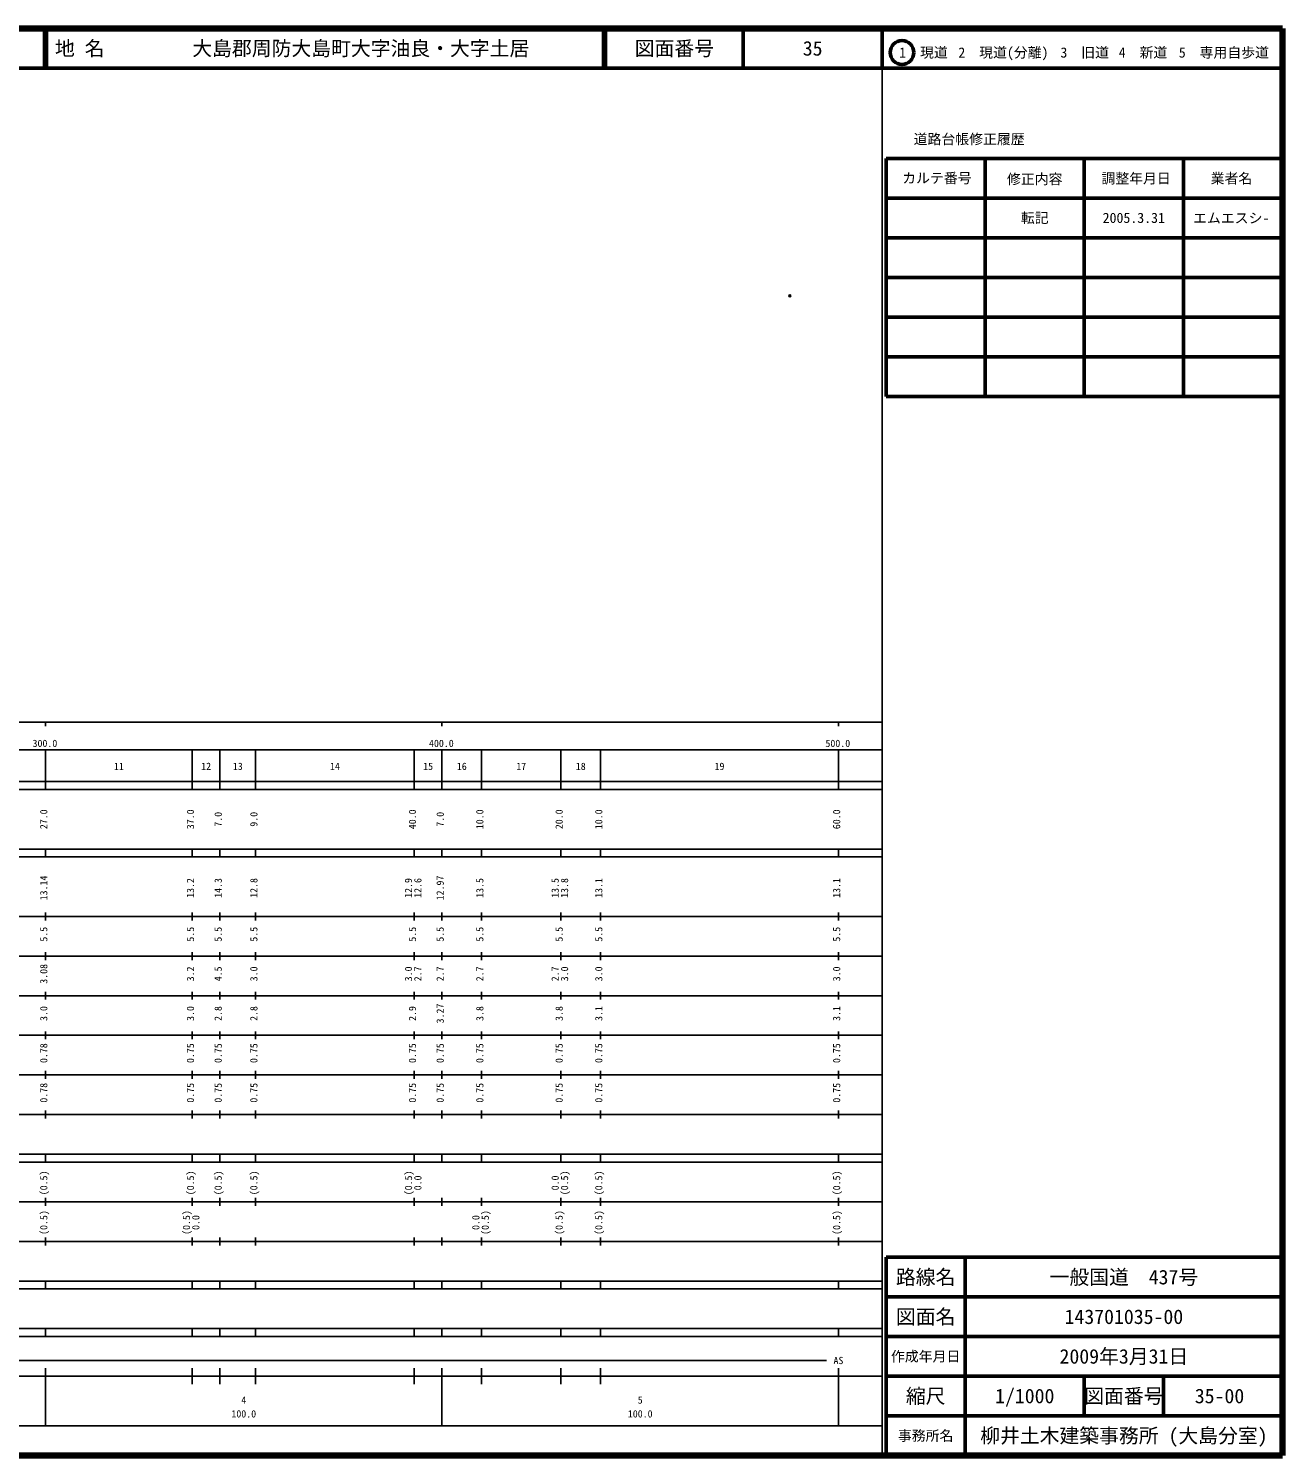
# Model space of a CAD drawing. Units: millimetres on the paper. Extents: x 40 to 680, y 20 to 380.
# Drawn here: x 363.7 to 680, y 20 to 380 of the extents above; entities that cross this region are included whole.
import ezdxf
from ezdxf.enums import TextEntityAlignment as Align

# ---------------------------------------------------------------- set-up
doc = ezdxf.new("R2010")
doc.units = ezdxf.units.MM
doc.header["$PDMODE"] = 32
doc.header["$PDSIZE"] = 0.5
doc.layers.add('M-OTRS', color=6, linetype='Continuous')
doc.layers.add('M-TTL-TXT', color=7, linetype='Continuous')
for name, color, linetype, lineweight in [('M-TTL', 2, 'Continuous', 140), ('M-TTL-BAND', 7, 'Continuous', 25), ('M-TTL-FRAM', 2, 'Continuous', 50), ('M-TTL-LINE', 7, 'Continuous', 50)]:
    doc.layers.add(name, color=color, linetype=linetype, lineweight=lineweight)
doc.styles.add('ＭＳ ゴシック', font='')
doc.styles.get('ＭＳ ゴシック').set_extended_font_data('MS Gothic')

msp = doc.modelspace()

# ---------------------------------------------------------------- linework, layer by layer
at = {"layer": 'M-OTRS'}
msp.add_point((555.744, 312.585), dxfattribs=at)
at = {"layer": 'M-TTL'}
for p, q in [((680, 380), (40, 380)), ((680, 20), (680, 380)), ((40, 20), (680, 20))]:
    msp.add_line(p, q, dxfattribs=at)
at = {"layer": 'M-TTL-BAND'}
for p, q in [((579, 20), (579, 370)), ((40, 205), (579, 205)), ((368, 205), (368, 204)), ((468, 205), (468, 204)), ((568, 205), (568, 204)), ((68, 198), (579, 198)), ((368, 188), (368, 198)), ((405, 188), (405, 198)), ((412, 188), (412, 198)), ((421, 188), (421, 198)), ((461, 188), (461, 198)), ((468, 188), (468, 198)), ((478, 188), (478, 198)), ((498, 188), (498, 198)), ((508, 188), (508, 198)), ((568, 188), (568, 198)), ((40, 190), (579, 190)), ((40, 188), (579, 188)), ((40, 173), (579, 173)), ((368, 171), (368, 173)), ((405, 171), (405, 173)), ((412, 171), (412, 173)), ((421, 171), (421, 173)), ((461, 171), (461, 173)), ((468, 171), (468, 173)), ((478, 171), (478, 173)), ((498, 171), (498, 173)), ((508, 171), (508, 173)), ((568, 171), (568, 173)), ((40, 171), (579, 171)), ((40, 156), (579, 156)), ((368, 155), (368, 157)), ((405, 155), (405, 157)), ((412, 155), (412, 157)), ((421, 155), (421, 157)), ((461, 155), (461, 157)), ((468, 155), (468, 157)), ((478, 155), (478, 157)), ((498, 155), (498, 157)), ((508, 155), (508, 157)), ((568, 155), (568, 157)), ((46, 146), (579, 146)), ((368, 145), (368, 147)), ((405, 145), (405, 147)), ((412, 145), (412, 147)), ((421, 145), (421, 147)), ((461, 145), (461, 147)), ((468, 145), (468, 147)), ((478, 145), (478, 147)), ((498, 145), (498, 147)), ((508, 145), (508, 147)), ((568, 145), (568, 147)), ((368, 135), (368, 137)), ((405, 135), (405, 137)), ((412, 135), (412, 137)), ((421, 135), (421, 137)), ((461, 135), (461, 137)), ((468, 135), (468, 137)), ((478, 135), (478, 137)), ((498, 135), (498, 137)), ((508, 135), (508, 137)), ((568, 135), (568, 137)), ((52, 136), (579, 136)), ((46, 126), (579, 126)), ((368, 125), (368, 127)), ((405, 125), (405, 127)), ((412, 125), (412, 127)), ((421, 125), (421, 127)), ((461, 125), (461, 127)), ((468, 125), (468, 127)), ((478, 125), (478, 127)), ((498, 125), (498, 127)), ((508, 125), (508, 127)), ((568, 125), (568, 127)), ((52, 116), (579, 116)), ((368, 115), (368, 117)), ((405, 115), (405, 117)), ((412, 115), (412, 117)), ((421, 115), (421, 117)), ((461, 115), (461, 117)), ((468, 115), (468, 117)), ((478, 115), (478, 117)), ((498, 115), (498, 117)), ((508, 115), (508, 117)), ((568, 115), (568, 117)), ((46, 106), (579, 106)), ((368, 105), (368, 107)), ((405, 105), (405, 107)), ((412, 105), (412, 107)), ((421, 105), (421, 107)), ((461, 105), (461, 107)), ((468, 105), (468, 107)), ((478, 105), (478, 107)), ((498, 105), (498, 107)), ((508, 105), (508, 107)), ((568, 105), (568, 107)), ((40, 96), (579, 96)), ((40, 94), (579, 94)), ((368, 94), (368, 96)), ((405, 94), (405, 96)), ((412, 94), (412, 96)), ((421, 94), (421, 96)), ((461, 94), (461, 96)), ((468, 94), (468, 96)), ((478, 94), (478, 96)), ((498, 94), (498, 96)), ((508, 94), (508, 96)), ((568, 94), (568, 96)), ((49, 84), (579, 84)), ((368, 83), (368, 85)), ((405, 83), (405, 85)), ((412, 83), (412, 85)), ((421, 83), (421, 85)), ((461, 83), (461, 85)), ((468, 83), (468, 85)), ((478, 83), (478, 85)), ((498, 83), (498, 85)), ((508, 83), (508, 85)), ((568, 83), (568, 85)), ((40, 74), (579, 74)), ((368, 73), (368, 75)), ((405, 73), (405, 75)), ((412, 73), (412, 75)), ((421, 73), (421, 75)), ((461, 73), (461, 75)), ((468, 73), (468, 75)), ((478, 73), (478, 75)), ((498, 73), (498, 75)), ((508, 73), (508, 75)), ((568, 73), (568, 75)), ((40, 64), (579, 64)), ((40, 62), (579, 62)), ((368, 62), (368, 64)), ((405, 62), (405, 64)), ((412, 62), (412, 64)), ((421, 62), (421, 64)), ((461, 62), (461, 64)), ((468, 62), (468, 64)), ((478, 62), (478, 64)), ((498, 62), (498, 64)), ((508, 62), (508, 64)), ((568, 62), (568, 64)), ((40, 52), (579, 52)), ((368, 50), (368, 52)), ((405, 50), (405, 52)), ((412, 50), (412, 52)), ((421, 50), (421, 52)), ((461, 50), (461, 52)), ((468, 50), (468, 52)), ((478, 50), (478, 52)), ((498, 50), (498, 52)), ((508, 50), (508, 52)), ((568, 50), (568, 52)), ((40, 50), (579, 50)), ((71, 44), (565, 44)), ((40, 40), (579, 40)), ((368, 27.5), (368, 42)), ((405, 38), (405, 42)), ((412, 38), (412, 42)), ((421, 38), (421, 42)), ((461, 38), (461, 42)), ((468, 27.5), (468, 42)), ((478, 38), (478, 42)), ((498, 38), (498, 42)), ((508, 38), (508, 42)), ((568, 27.5), (568, 42)), ((68, 27.5), (579, 27.5))]:
    msp.add_line(p, q, dxfattribs=at)
at = {"layer": 'M-TTL-FRAM'}
for p, q in [((580, 347.197), (580, 287.197)), ((580, 347.197), (680, 347.197)), ((580, 287.197), (680, 287.197)), ((680, 70), (580, 70)), ((580, 70), (580, 20))]:
    msp.add_line(p, q, dxfattribs=at)
at = {"layer": 'M-TTL-LINE'}
for p, q in [((367.75, 380), (367.75, 370)), ((368.25, 380), (368.25, 370)), ((508.747, 380), (508.747, 370)), ((509.247, 380), (509.247, 370)), ((543.997, 380), (543.997, 370)), ((579, 380), (579, 370)), ((40, 370), (680, 370)), ((605, 347.197), (605, 287.197)), ((630, 347.197), (630, 287.197)), ((655, 347.197), (655, 287.197)), ((580, 337.197), (680, 337.197)), ((580, 327.197), (680, 327.197)), ((580, 317.197), (680, 317.197)), ((580, 307.197), (680, 307.197)), ((580, 297.197), (680, 297.197)), ((600, 70), (600, 20)), ((680, 60), (580, 60)), ((680, 50), (580, 50)), ((680, 40), (580, 40)), ((630, 40), (630, 30)), ((650, 40), (650, 30)), ((680, 30), (580, 30))]:
    msp.add_line(p, q, dxfattribs=at)
msp.add_circle((584.031, 373.958), 3, dxfattribs=at)

# ---------------------------------------------------------------- texts
at = {"layer": 'M-TTL-BAND', "style": 'ＭＳ ゴシック'}
for s, p in [('300.0', (367.844, 198.195)), ('400.0', (467.844, 198.195)), ('500.0', (567.844, 198.195)), ('11', (386.5, 192.405)), ('12', (408.5, 192.405)), ('13', (416.5, 192.405)), ('14', (441, 192.405)), ('15', (464.5, 192.405)), ('16', (473, 192.405)), ('17', (488, 192.405)), ('18', (503, 192.405)), ('19', (538, 192.405)), ('AS', (568, 42.5)), ('4', (418, 32.523)), ('5', (518, 32.523)), ('100.0', (418, 29.033)), ('100.0', (518, 29.033))]:
    msp.add_text(s, height=1.833, dxfattribs=at).set_placement(p, align=Align.BOTTOM_CENTER)
for s, p in [('27.0', (369, 180.5)), ('37.0', (406, 180.5)), ('7.0', (413, 180.5)), ('9.0', (422, 180.5)), ('40.0', (462, 180.5)), ('7.0', (469, 180.5)), ('10.0', (479, 180.5)), ('20.0', (499, 180.5)), ('10.0', (509, 180.5)), ('60.0', (569, 180.5)), ('13.14', (369, 163.174)), ('12.97', (469, 163.174)), ('13.2', (406, 163.174)), ('14.3', (413, 163.174)), ('12.8', (422, 163.174)), ('12.9', (461, 163.174)), ('12.6', (463.37, 163.174)), ('13.5', (479, 163.174)), ('13.5', (498, 163.174)), ('13.8', (500.37, 163.174)), ('13.1', (509, 163.174)), ('13.1', (569, 163.174)), ('5.5', (369, 151.5)), ('5.5', (406, 151.5)), ('5.5', (413, 151.5)), ('5.5', (422, 151.5)), ('5.5', (462, 151.5)), ('5.5', (469, 151.5)), ('5.5', (479, 151.5)), ('5.5', (499, 151.5)), ('5.5', (509, 151.5)), ('5.5', (569, 151.5)), ('3.08', (369, 141.5)), ('3.2', (406, 141.5)), ('4.5', (413, 141.5)), ('3.0', (422, 141.5)), ('3.0', (461, 141.5)), ('2.7', (463.37, 141.5)), ('2.7', (469, 141.5)), ('2.7', (479, 141.5)), ('2.7', (498, 141.5)), ('3.0', (500.37, 141.5)), ('3.0', (509, 141.5)), ('3.0', (569, 141.5)), ('3.0', (369, 131.5)), ('3.0', (406, 131.5)), ('2.8', (413, 131.5)), ('2.8', (422, 131.5)), ('2.9', (462, 131.5)), ('3.27', (469, 131.5)), ('3.8', (479, 131.5)), ('3.8', (499, 131.5)), ('3.1', (509, 131.5)), ('3.1', (569, 131.5)), ('0.78', (369, 121.5)), ('0.75', (406, 121.5)), ('0.75', (413, 121.5)), ('0.75', (422, 121.5)), ('0.75', (462, 121.5)), ('0.75', (469, 121.5)), ('0.75', (479, 121.5)), ('0.75', (499, 121.5)), ('0.75', (509, 121.5)), ('0.75', (569, 121.5)), ('0.78', (369, 111.5)), ('0.75', (406, 111.5)), ('0.75', (413, 111.5)), ('0.75', (422, 111.5)), ('0.75', (462, 111.5)), ('0.75', (469, 111.5)), ('0.75', (479, 111.5)), ('0.75', (499, 111.5)), ('0.75', (509, 111.5)), ('0.75', (569, 111.5)), ('(0.5)', (369, 88.764)), ('(0.5)', (406, 88.764)), ('(0.5)', (413, 88.764)), ('(0.5)', (422, 88.764)), ('(0.5)', (461, 88.764)), ('0.0', (463.37, 88.764)), ('0.0', (498, 88.764)), ('(0.5)', (500.37, 88.764)), ('(0.5)', (509, 88.764)), ('(0.5)', (569, 88.764)), ('(0.5)', (369, 78.764)), ('(0.5)', (405, 78.764)), ('0.0', (407.37, 78.764)), ('0.0', (478, 78.764)), ('(0.5)', (480.37, 78.764)), ('(0.5)', (499, 78.764)), ('(0.5)', (509, 78.764)), ('(0.5)', (569, 78.764))]:
    msp.add_text(s, height=1.833, rotation=90, dxfattribs=at).set_placement(p, align=Align.BOTTOM_CENTER)
at = {"layer": 'M-TTL-TXT', "style": 'ＭＳ ゴシック'}
for s, p in [('地 名', (370.38, 375)), ('大島郡周防大島町大字油良・大字土居', (405.024, 375))]:
    msp.add_text(s, height=3.666, dxfattribs=at).set_placement(p, align=Align.MIDDLE_LEFT)
for s, height, p in [('図面番号', 3.666, (526.622, 375)), ('35', 3.666, (561.497, 375)), ('1\u3000現道', 2.566, (589.448, 373.958)), ('2\u3000現道(分離)', 2.566, (609.619, 373.958)), ('3\u3000旧道', 2.566, (630.121, 373.958)), ('4\u3000新道', 2.566, (644.824, 373.958)), ('5\u3000専用自歩道', 2.566, (665.228, 373.958)), ('道路台帳修正履歴', 2.566, (600.968, 352.113)), ('カルテ番号', 2.566, (592.839, 342.277)), ('修正内容', 2.566, (617.509, 342.023)), ('調整年月日', 2.566, (643.089, 342.197)), ('業者名', 2.566, (667.134, 342.197)), ('転記', 2.566, (617.5, 332.245)), ('2005.3.31', 2.566, (642.5, 332.245)), ('エムエスシ-', 2.566, (667.077, 332.189)), ('路線名', 3.666, (590, 65)), ('路線名', 3.666, (590, 65)), ('一般国道\u3000437号', 3.666, (640, 65)), ('図面名', 3.666, (590, 55)), ('図面名', 3.666, (590, 55)), ('143701035-00', 3.666, (640, 55)), ('2009年3月31日', 3.666, (640, 45)), ('作成年月日', 2.566, (590, 45)), ('作成年月日', 2.566, (590, 45)), ('縮尺', 3.666, (590, 35)), ('縮尺', 3.666, (590, 35)), ('1/1000', 3.666, (615, 35)), ('図面番号', 3.666, (640, 35)), ('図面番号', 3.666, (640, 35)), ('35-00', 3.666, (664.125, 35)), ('事務所名', 2.566, (590, 25)), ('事務所名', 2.566, (590, 25)), ('柳井土木建築事務所 (大島分室)', 3.666, (640, 25))]:
    msp.add_text(s, height=height, dxfattribs=at).set_placement(p, align=Align.MIDDLE_CENTER)

doc.saveas('drawing.dxf')
